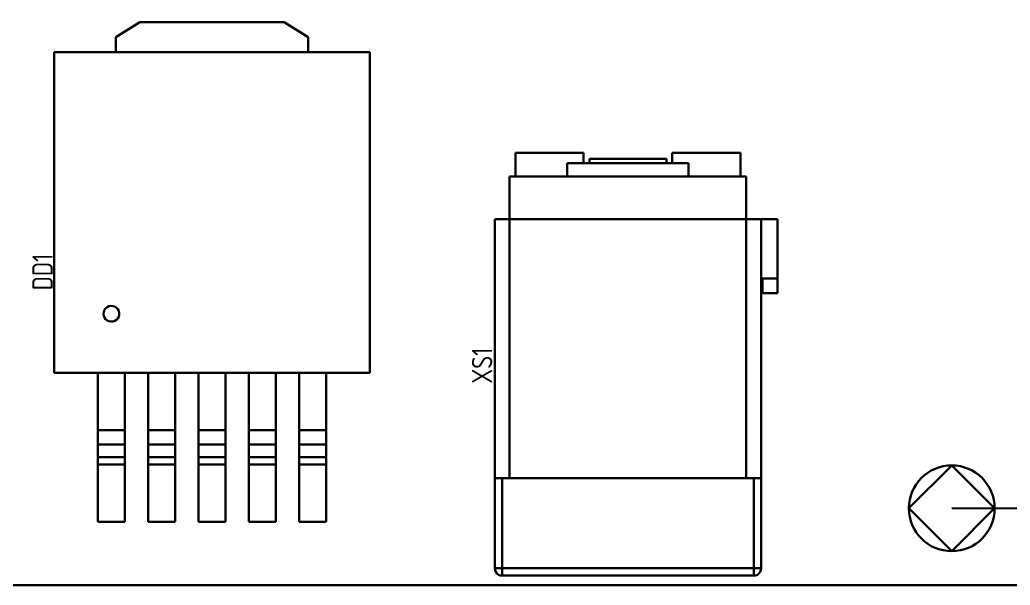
# Model space of a CAD drawing. Extents: x 346 to 4955, y 45 to 639.
# Drawn here: x 3482.4 to 3549.3, y 215.6 to 253.8 of the extents above; entities that cross this region are included whole.
import ezdxf

# ---------------------------------------------------------------- set-up
doc = ezdxf.new("R2010")
doc.units = 0
doc.header["$MEASUREMENT"] = 0
doc.layers.get('0').update_dxf_attribs({"linetype": 'CONTINUOUS'})
doc.layers.get('DEFPOINTS').update_dxf_attribs({"linetype": 'CONTINUOUS'})
doc.styles.add('GOST type A0', font='gost.TTF', dxfattribs={"oblique": 15, "height": 3.5})
doc.dimstyles.new('GOST type A', dxfattribs={"dimtxt": 3.5, "dimasz": 3, "dimexe": 2, "dimexo": 0, "dimgap": 1, "dimtad": 1, "dimtoh": 1, "dimtxsty": 'GOST type A0', "dimcen": 0, "dimazin": 2, "dimtfac": 1, "dimtmove": 0, "dimatfit": 3, "dimfxl": 1, "dimarcsym": 0})

# ---------------------------------------------------------------- blocks, each defined once
blk = doc.blocks.new('*D6')
at = {"color": 0, "lineweight": -2, "transparency": 16777216}
for p, q in [((3545.372, 570.79), (3571.552, 570.79)), ((3569.552, 567.79), (3569.552, 223.79)), ((3545.372, 220.79), (3571.552, 220.79))]:
    blk.add_line(p, q, dxfattribs=at)
at = {"color": 0, "transparency": 16777216}
for points in [[(3569.052, 567.79), (3570.052, 567.79), (3569.552, 570.79)], [(3569.052, 223.79), (3570.052, 223.79), (3569.552, 220.79)]]:
    blk.add_solid(points, dxfattribs=at)
at = {"layer": 'DEFPOINTS', "color": 0, "transparency": 16777216}
for p in [(3545.372, 570.79), (3545.372, 220.79), (3569.552, 220.79)]:
    blk.add_point(p, dxfattribs=at)
at = {"color": 0, "transparency": 16777216, "insert": (3566.8, 395.79), "char_height": 3.5, "attachment_point": 5, "rotation": 90, "style": 'GOST type A0'}
blk.add_mtext('350', dxfattribs=at)

msp = doc.modelspace()

# ---------------------------------------------------------------- linework, layer by layer
at = {"color": 7, "lineweight": 30}
for p, q in [((3490.496, 253.668), (3488.87, 252.652)), ((3488.87, 252.652), (3490.496, 253.668)), ((3490.496, 253.668), (3488.87, 252.652)), ((3488.87, 252.652), (3490.496, 253.668)), ((3500.248, 253.668), (3490.496, 253.668)), ((3490.496, 253.668), (3500.248, 253.668)), ((3500.248, 253.668), (3490.496, 253.668)), ((3490.496, 253.668), (3500.248, 253.668)), ((3501.874, 252.652), (3500.248, 253.668)), ((3500.248, 253.668), (3501.874, 252.652)), ((3501.874, 252.652), (3500.248, 253.668)), ((3500.248, 253.668), (3501.874, 252.652)), ((3488.87, 252.652), (3488.87, 251.636)), ((3488.87, 252.652), (3488.87, 251.636)), ((3488.87, 252.652), (3488.87, 251.636)), ((3488.87, 252.652), (3488.87, 251.636)), ((3501.874, 251.636), (3501.874, 252.652)), ((3501.874, 252.652), (3501.874, 251.636)), ((3501.874, 251.636), (3501.874, 252.652)), ((3501.874, 252.652), (3501.874, 251.636)), ((3488.87, 251.636), (3484.704, 251.636)), ((3484.704, 251.636), (3484.704, 229.944)), ((3484.704, 251.636), (3484.704, 229.944)), ((3484.704, 251.636), (3506.04, 251.636)), ((3488.87, 251.636), (3484.704, 251.636)), ((3484.704, 251.636), (3484.704, 229.944)), ((3484.704, 251.636), (3484.704, 229.944)), ((3484.704, 251.636), (3506.04, 251.636)), ((3506.04, 251.636), (3501.874, 251.636)), ((3506.04, 251.636), (3501.874, 251.636)), ((3506.04, 229.944), (3506.04, 251.636)), ((3506.04, 251.636), (3506.04, 229.944)), ((3506.04, 229.944), (3506.04, 251.636)), ((3506.04, 251.636), (3506.04, 229.944)), ((3520.482, 244.836), (3515.882, 244.836)), ((3515.882, 244.836), (3515.882, 243.236)), ((3515.882, 244.836), (3520.482, 244.836)), ((3515.882, 244.836), (3515.882, 243.236)), ((3520.482, 244.836), (3515.882, 244.836)), ((3515.882, 244.836), (3515.882, 243.236)), ((3515.882, 244.836), (3520.482, 244.836)), ((3515.882, 244.836), (3515.882, 243.236)), ((3520.482, 244.136), (3520.482, 244.836)), ((3520.482, 244.836), (3520.482, 244.136)), ((3520.482, 244.136), (3520.482, 244.836)), ((3520.482, 244.836), (3520.482, 244.136)), ((3526.082, 244.436), (3520.882, 244.436)), ((3520.882, 244.436), (3520.882, 244.136)), ((3520.882, 244.436), (3520.882, 244.136)), ((3520.882, 244.436), (3520.97, 244.436)), ((3526.082, 244.436), (3520.882, 244.436)), ((3520.882, 244.436), (3520.882, 244.136)), ((3520.882, 244.436), (3520.882, 244.136)), ((3520.882, 244.436), (3520.97, 244.436)), ((3520.97, 244.436), (3521.23, 244.436)), ((3520.97, 244.436), (3521.23, 244.436)), ((3521.23, 244.436), (3521.644, 244.436)), ((3521.23, 244.436), (3521.644, 244.436)), ((3521.644, 244.436), (3522.182, 244.436)), ((3521.644, 244.436), (3522.182, 244.436)), ((3522.182, 244.436), (3522.808, 244.436)), ((3522.182, 244.436), (3522.808, 244.436)), ((3522.808, 244.436), (3523.482, 244.436)), ((3522.808, 244.436), (3523.482, 244.436)), ((3523.482, 244.436), (3524.154, 244.436)), ((3523.482, 244.436), (3524.154, 244.436)), ((3524.154, 244.436), (3524.782, 244.436)), ((3524.154, 244.436), (3524.782, 244.436)), ((3524.782, 244.436), (3525.32, 244.436)), ((3524.782, 244.436), (3525.32, 244.436)), ((3525.32, 244.436), (3525.734, 244.436)), ((3525.32, 244.436), (3525.734, 244.436)), ((3525.734, 244.436), (3525.994, 244.436)), ((3525.734, 244.436), (3525.994, 244.436)), ((3525.994, 244.436), (3526.082, 244.436)), ((3525.994, 244.436), (3526.082, 244.436)), ((3526.082, 244.136), (3526.082, 244.436)), ((3526.082, 244.436), (3526.082, 244.136)), ((3526.082, 244.136), (3526.082, 244.436)), ((3526.082, 244.436), (3526.082, 244.136)), ((3531.082, 244.836), (3526.482, 244.836)), ((3526.482, 244.836), (3526.482, 244.136)), ((3526.482, 244.836), (3531.082, 244.836)), ((3526.482, 244.836), (3526.482, 244.136)), ((3531.082, 244.836), (3526.482, 244.836)), ((3526.482, 244.836), (3526.482, 244.136)), ((3526.482, 244.836), (3531.082, 244.836)), ((3526.482, 244.836), (3526.482, 244.136)), ((3531.082, 243.236), (3531.082, 244.836)), ((3531.082, 244.836), (3531.082, 243.236)), ((3531.082, 243.236), (3531.082, 244.836)), ((3531.082, 244.836), (3531.082, 243.236)), ((3519.382, 244.136), (3519.382, 243.236)), ((3519.382, 244.136), (3519.522, 244.136)), ((3519.382, 244.136), (3519.382, 243.236)), ((3519.382, 244.136), (3519.522, 244.136)), ((3519.522, 244.136), (3519.932, 244.136)), ((3519.522, 244.136), (3519.932, 244.136)), ((3519.932, 244.136), (3520.582, 244.136)), ((3519.932, 244.136), (3520.582, 244.136)), ((3520.882, 244.136), (3520.482, 244.136)), ((3520.882, 244.136), (3520.482, 244.136)), ((3520.582, 244.136), (3521.432, 244.136)), ((3520.582, 244.136), (3521.432, 244.136)), ((3521.432, 244.136), (3522.42, 244.136)), ((3521.432, 244.136), (3522.42, 244.136)), ((3522.42, 244.136), (3523.482, 244.136)), ((3522.42, 244.136), (3523.482, 244.136)), ((3523.482, 244.136), (3524.544, 244.136)), ((3523.482, 244.136), (3524.544, 244.136)), ((3524.544, 244.136), (3525.532, 244.136)), ((3524.544, 244.136), (3525.532, 244.136)), ((3525.532, 244.136), (3526.382, 244.136)), ((3525.532, 244.136), (3526.382, 244.136)), ((3526.482, 244.136), (3526.082, 244.136)), ((3526.482, 244.136), (3526.082, 244.136)), ((3526.382, 244.136), (3527.032, 244.136)), ((3526.382, 244.136), (3527.032, 244.136)), ((3527.032, 244.136), (3527.442, 244.136)), ((3527.032, 244.136), (3527.442, 244.136)), ((3527.442, 244.136), (3527.582, 244.136)), ((3527.442, 244.136), (3527.582, 244.136)), ((3527.582, 244.136), (3527.582, 243.236)), ((3527.582, 244.136), (3527.582, 243.236)), ((3515.882, 243.236), (3515.482, 243.236)), ((3515.482, 243.236), (3515.482, 240.336)), ((3515.482, 240.336), (3515.482, 243.236)), ((3515.482, 243.236), (3515.55, 243.236)), ((3515.882, 243.236), (3515.482, 243.236)), ((3515.482, 243.236), (3515.482, 240.336)), ((3515.482, 240.336), (3515.482, 243.236)), ((3515.482, 243.236), (3515.55, 243.236)), ((3515.55, 243.236), (3515.754, 243.236)), ((3515.55, 243.236), (3515.754, 243.236)), ((3515.754, 243.236), (3516.09, 243.236)), ((3515.754, 243.236), (3516.09, 243.236)), ((3516.09, 243.236), (3516.554, 243.236)), ((3516.09, 243.236), (3519.382, 243.236)), ((3516.09, 243.236), (3516.554, 243.236)), ((3516.09, 243.236), (3519.382, 243.236)), ((3516.554, 243.236), (3517.136, 243.236)), ((3516.554, 243.236), (3517.136, 243.236)), ((3517.136, 243.236), (3517.826, 243.236)), ((3517.136, 243.236), (3517.826, 243.236)), ((3517.826, 243.236), (3518.612, 243.236)), ((3517.826, 243.236), (3518.612, 243.236)), ((3518.612, 243.236), (3519.482, 243.236)), ((3518.612, 243.236), (3519.482, 243.236)), ((3519.482, 243.236), (3520.42, 243.236)), ((3519.482, 243.236), (3520.42, 243.236)), ((3520.42, 243.236), (3521.412, 243.236)), ((3520.42, 243.236), (3521.412, 243.236)), ((3521.412, 243.236), (3522.438, 243.236)), ((3521.412, 243.236), (3522.438, 243.236)), ((3522.438, 243.236), (3523.482, 243.236)), ((3522.438, 243.236), (3523.482, 243.236)), ((3523.482, 243.236), (3524.526, 243.236)), ((3523.482, 243.236), (3524.526, 243.236)), ((3524.526, 243.236), (3525.552, 243.236)), ((3524.526, 243.236), (3525.552, 243.236)), ((3525.552, 243.236), (3526.544, 243.236)), ((3525.552, 243.236), (3526.544, 243.236)), ((3526.544, 243.236), (3527.482, 243.236)), ((3526.544, 243.236), (3527.482, 243.236)), ((3527.482, 243.236), (3528.352, 243.236)), ((3527.482, 243.236), (3528.352, 243.236)), ((3527.582, 243.236), (3530.872, 243.236)), ((3527.582, 243.236), (3530.872, 243.236)), ((3528.352, 243.236), (3529.138, 243.236)), ((3528.352, 243.236), (3529.138, 243.236)), ((3529.138, 243.236), (3529.828, 243.236)), ((3529.138, 243.236), (3529.828, 243.236)), ((3529.828, 243.236), (3530.41, 243.236)), ((3529.828, 243.236), (3530.41, 243.236)), ((3530.41, 243.236), (3530.872, 243.236)), ((3530.41, 243.236), (3530.872, 243.236)), ((3530.872, 243.236), (3531.21, 243.236)), ((3530.872, 243.236), (3531.21, 243.236)), ((3531.482, 243.236), (3531.082, 243.236)), ((3531.482, 243.236), (3531.082, 243.236)), ((3531.21, 243.236), (3531.414, 243.236)), ((3531.21, 243.236), (3531.414, 243.236)), ((3531.414, 243.236), (3531.482, 243.236)), ((3531.414, 243.236), (3531.482, 243.236)), ((3531.482, 240.336), (3531.482, 243.236)), ((3531.482, 240.336), (3531.482, 243.236)), ((3531.482, 240.336), (3531.482, 243.236)), ((3531.482, 240.336), (3531.482, 243.236)), ((3514.482, 240.336), (3514.482, 222.836)), ((3515.482, 240.336), (3514.482, 240.336)), ((3514.482, 222.836), (3514.482, 240.336)), ((3514.482, 240.336), (3515.482, 240.336)), ((3514.482, 240.336), (3514.482, 222.836)), ((3515.482, 240.336), (3514.482, 240.336)), ((3514.482, 222.836), (3514.482, 240.336)), ((3514.482, 240.336), (3515.482, 240.336)), ((3515.482, 240.336), (3515.55, 240.336)), ((3515.482, 222.836), (3515.482, 240.336)), ((3515.482, 240.336), (3515.55, 240.336)), ((3515.482, 240.336), (3515.55, 240.336)), ((3515.482, 222.836), (3515.482, 240.336)), ((3515.482, 240.336), (3515.55, 240.336)), ((3515.55, 240.336), (3515.754, 240.336)), ((3515.55, 240.336), (3515.754, 240.336)), ((3515.55, 240.336), (3515.754, 240.336)), ((3515.55, 240.336), (3515.754, 240.336)), ((3515.754, 240.336), (3516.09, 240.336)), ((3515.754, 240.336), (3516.09, 240.336)), ((3515.754, 240.336), (3516.09, 240.336)), ((3515.754, 240.336), (3516.09, 240.336)), ((3516.09, 240.336), (3516.554, 240.336)), ((3516.09, 240.336), (3516.554, 240.336)), ((3516.09, 240.336), (3516.554, 240.336)), ((3516.09, 240.336), (3516.554, 240.336)), ((3516.554, 240.336), (3517.136, 240.336)), ((3516.554, 240.336), (3517.136, 240.336)), ((3516.554, 240.336), (3517.136, 240.336)), ((3516.554, 240.336), (3517.136, 240.336)), ((3517.136, 240.336), (3517.826, 240.336)), ((3517.136, 240.336), (3517.826, 240.336)), ((3517.136, 240.336), (3517.826, 240.336)), ((3517.136, 240.336), (3517.826, 240.336)), ((3517.826, 240.336), (3518.612, 240.336)), ((3517.826, 240.336), (3518.612, 240.336)), ((3517.826, 240.336), (3518.612, 240.336)), ((3517.826, 240.336), (3518.612, 240.336)), ((3518.612, 240.336), (3519.482, 240.336)), ((3518.612, 240.336), (3519.482, 240.336)), ((3518.612, 240.336), (3519.482, 240.336)), ((3518.612, 240.336), (3519.482, 240.336)), ((3519.482, 240.336), (3520.42, 240.336)), ((3519.482, 240.336), (3520.42, 240.336)), ((3519.482, 240.336), (3520.42, 240.336)), ((3519.482, 240.336), (3520.42, 240.336)), ((3520.42, 240.336), (3521.412, 240.336)), ((3520.42, 240.336), (3521.412, 240.336)), ((3520.42, 240.336), (3521.412, 240.336)), ((3520.42, 240.336), (3521.412, 240.336)), ((3521.412, 240.336), (3525.552, 240.336)), ((3521.412, 240.336), (3522.438, 240.336)), ((3521.412, 240.336), (3522.438, 240.336)), ((3521.412, 240.336), (3525.552, 240.336)), ((3521.412, 240.336), (3522.438, 240.336)), ((3521.412, 240.336), (3522.438, 240.336)), ((3522.438, 240.336), (3523.482, 240.336)), ((3522.438, 240.336), (3523.482, 240.336)), ((3522.438, 240.336), (3523.482, 240.336)), ((3522.438, 240.336), (3523.482, 240.336)), ((3523.482, 240.336), (3524.526, 240.336)), ((3523.482, 240.336), (3524.526, 240.336)), ((3523.482, 240.336), (3524.526, 240.336)), ((3523.482, 240.336), (3524.526, 240.336)), ((3524.526, 240.336), (3525.552, 240.336)), ((3524.526, 240.336), (3525.552, 240.336)), ((3524.526, 240.336), (3525.552, 240.336)), ((3524.526, 240.336), (3525.552, 240.336)), ((3525.552, 240.336), (3526.544, 240.336)), ((3525.552, 240.336), (3526.544, 240.336)), ((3525.552, 240.336), (3526.544, 240.336)), ((3525.552, 240.336), (3526.544, 240.336)), ((3526.544, 240.336), (3527.482, 240.336)), ((3526.544, 240.336), (3527.482, 240.336)), ((3526.544, 240.336), (3527.482, 240.336)), ((3526.544, 240.336), (3527.482, 240.336)), ((3527.482, 240.336), (3528.352, 240.336)), ((3527.482, 240.336), (3528.352, 240.336)), ((3527.482, 240.336), (3528.352, 240.336)), ((3527.482, 240.336), (3528.352, 240.336)), ((3528.352, 240.336), (3529.138, 240.336)), ((3528.352, 240.336), (3529.138, 240.336)), ((3528.352, 240.336), (3529.138, 240.336)), ((3528.352, 240.336), (3529.138, 240.336)), ((3529.138, 240.336), (3529.828, 240.336)), ((3529.138, 240.336), (3529.828, 240.336)), ((3529.138, 240.336), (3529.828, 240.336)), ((3529.138, 240.336), (3529.828, 240.336)), ((3529.828, 240.336), (3530.41, 240.336)), ((3529.828, 240.336), (3530.41, 240.336)), ((3529.828, 240.336), (3530.41, 240.336)), ((3529.828, 240.336), (3530.41, 240.336)), ((3530.41, 240.336), (3530.872, 240.336)), ((3530.41, 240.336), (3530.872, 240.336)), ((3530.41, 240.336), (3530.872, 240.336)), ((3530.41, 240.336), (3530.872, 240.336)), ((3530.872, 240.336), (3531.21, 240.336)), ((3530.872, 240.336), (3531.21, 240.336)), ((3530.872, 240.336), (3531.21, 240.336)), ((3530.872, 240.336), (3531.21, 240.336)), ((3531.21, 240.336), (3531.414, 240.336)), ((3531.21, 240.336), (3531.414, 240.336)), ((3531.21, 240.336), (3531.414, 240.336)), ((3531.21, 240.336), (3531.414, 240.336)), ((3531.414, 240.336), (3531.482, 240.336)), ((3531.414, 240.336), (3531.482, 240.336)), ((3531.414, 240.336), (3531.482, 240.336)), ((3531.414, 240.336), (3531.482, 240.336)), ((3532.482, 240.336), (3531.482, 240.336)), ((3531.482, 222.836), (3531.482, 240.336)), ((3531.482, 240.336), (3532.482, 240.336)), ((3532.482, 240.336), (3531.482, 240.336)), ((3531.482, 222.836), (3531.482, 240.336)), ((3531.482, 240.336), (3532.482, 240.336)), ((3533.582, 240.336), (3532.482, 240.336)), ((3532.482, 222.836), (3532.482, 240.336)), ((3532.482, 240.336), (3532.766, 240.336)), ((3533.582, 240.336), (3532.482, 240.336)), ((3532.482, 222.836), (3532.482, 240.336)), ((3532.482, 240.336), (3532.766, 240.336)), ((3532.766, 240.336), (3533.032, 240.336)), ((3532.766, 240.336), (3533.032, 240.336)), ((3533.032, 240.336), (3533.26, 240.336)), ((3533.032, 240.336), (3533.26, 240.336)), ((3533.26, 240.336), (3533.434, 240.336)), ((3533.26, 240.336), (3533.434, 240.336)), ((3533.434, 240.336), (3533.544, 240.336)), ((3533.434, 240.336), (3533.544, 240.336)), ((3533.544, 240.336), (3533.582, 240.336)), ((3533.544, 240.336), (3533.582, 240.336)), ((3533.582, 236.336), (3533.582, 240.336)), ((3533.582, 240.336), (3533.582, 236.336)), ((3533.582, 236.336), (3533.582, 240.336)), ((3533.582, 240.336), (3533.582, 236.336)), ((3532.482, 222.836), (3532.482, 236.336)), ((3532.482, 236.336), (3532.582, 236.336)), ((3532.482, 236.336), (3532.766, 236.336)), ((3532.482, 222.836), (3532.482, 236.336)), ((3532.482, 236.336), (3532.582, 236.336)), ((3532.482, 236.336), (3532.766, 236.336)), ((3532.582, 236.336), (3532.582, 235.336)), ((3532.582, 236.336), (3532.582, 235.336)), ((3532.582, 236.336), (3532.582, 235.336)), ((3532.582, 236.336), (3532.582, 235.336)), ((3532.766, 236.336), (3533.032, 236.336)), ((3532.766, 236.336), (3533.544, 236.336)), ((3532.766, 236.336), (3533.032, 236.336)), ((3532.766, 236.336), (3533.544, 236.336)), ((3533.032, 236.336), (3533.26, 236.336)), ((3533.032, 236.336), (3533.26, 236.336)), ((3533.26, 236.336), (3533.434, 236.336)), ((3533.26, 236.336), (3533.434, 236.336)), ((3533.434, 236.336), (3533.544, 236.336)), ((3533.434, 236.336), (3533.544, 236.336)), ((3533.544, 236.336), (3533.582, 236.336)), ((3533.544, 236.336), (3533.582, 236.336)), ((3533.582, 235.336), (3533.582, 236.336)), ((3533.582, 236.336), (3533.582, 235.336)), ((3533.582, 235.336), (3533.582, 236.336)), ((3533.582, 236.336), (3533.582, 235.336)), ((3532.582, 235.336), (3533.582, 235.336)), ((3532.582, 235.336), (3533.582, 235.336)), ((3532.582, 235.336), (3533.582, 235.336)), ((3532.582, 235.336), (3533.582, 235.336)), ((3488.176, 234.314), (3488.278, 234.398)), ((3488.176, 234.314), (3488.278, 234.398)), ((3488.278, 234.398), (3488.4, 234.456)), ((3488.278, 234.398), (3488.4, 234.456)), ((3488.4, 234.456), (3488.53, 234.48)), ((3488.4, 234.456), (3488.53, 234.48)), ((3488.53, 234.48), (3488.664, 234.472)), ((3488.53, 234.48), (3488.664, 234.472)), ((3488.664, 234.472), (3488.792, 234.43)), ((3488.664, 234.472), (3488.792, 234.43)), ((3488.792, 234.43), (3488.904, 234.36)), ((3488.792, 234.43), (3488.904, 234.36)), ((3488.904, 234.36), (3488.996, 234.262)), ((3488.904, 234.36), (3488.996, 234.262)), ((3488.032, 233.948), (3488.048, 234.08)), ((3488.032, 233.948), (3488.048, 234.08)), ((3488.032, 233.948), (3488.048, 233.816)), ((3488.032, 233.948), (3488.048, 233.816)), ((3488.048, 234.08), (3488.096, 234.206)), ((3488.048, 234.08), (3488.096, 234.206)), ((3488.048, 233.816), (3488.096, 233.692)), ((3488.048, 233.816), (3488.096, 233.692)), ((3488.096, 234.206), (3488.176, 234.314)), ((3488.096, 234.206), (3488.176, 234.314)), ((3488.096, 233.692), (3488.176, 233.584)), ((3488.096, 233.692), (3488.176, 233.584)), ((3488.996, 234.262), (3489.06, 234.144)), ((3488.996, 234.262), (3489.06, 234.144)), ((3488.996, 233.634), (3489.06, 233.752)), ((3488.996, 233.634), (3489.06, 233.752)), ((3489.06, 234.144), (3489.094, 234.016)), ((3489.06, 234.144), (3489.094, 234.016)), ((3489.06, 233.752), (3489.094, 233.882)), ((3489.06, 233.752), (3489.094, 233.882)), ((3489.094, 234.016), (3489.094, 233.882)), ((3489.094, 234.016), (3489.094, 233.882)), ((3488.176, 233.584), (3488.278, 233.498)), ((3488.176, 233.584), (3488.278, 233.498)), ((3488.278, 233.498), (3488.4, 233.44)), ((3488.278, 233.498), (3488.4, 233.44)), ((3488.4, 233.44), (3488.53, 233.416)), ((3488.4, 233.44), (3488.53, 233.416)), ((3488.53, 233.416), (3488.664, 233.424)), ((3488.53, 233.416), (3488.664, 233.424)), ((3488.664, 233.424), (3488.792, 233.466)), ((3488.664, 233.424), (3488.792, 233.466)), ((3488.792, 233.466), (3488.904, 233.538)), ((3488.792, 233.466), (3488.904, 233.538)), ((3488.904, 233.538), (3488.996, 233.634)), ((3488.904, 233.538), (3488.996, 233.634)), ((3484.704, 229.944), (3487.65, 229.944)), ((3484.704, 229.944), (3506.04, 229.944)), ((3484.704, 229.944), (3487.65, 229.944)), ((3484.704, 229.944), (3506.04, 229.944)), ((3487.65, 229.944), (3487.65, 219.886)), ((3487.65, 229.944), (3487.65, 226.082)), ((3487.65, 229.944), (3487.65, 219.886)), ((3487.65, 229.944), (3487.65, 226.082)), ((3489.48, 229.944), (3491.054, 229.944)), ((3489.48, 219.886), (3489.48, 229.944)), ((3489.48, 229.944), (3489.48, 226.082)), ((3489.48, 229.944), (3491.054, 229.944)), ((3489.48, 219.886), (3489.48, 229.944)), ((3489.48, 229.944), (3489.48, 226.082)), ((3491.054, 229.944), (3491.054, 219.886)), ((3491.054, 229.944), (3491.054, 226.082)), ((3491.054, 229.944), (3491.054, 219.886)), ((3491.054, 229.944), (3491.054, 226.082)), ((3492.882, 219.886), (3492.882, 229.944)), ((3492.882, 229.944), (3494.458, 229.944)), ((3492.882, 229.944), (3492.882, 226.082)), ((3492.882, 219.886), (3492.882, 229.944)), ((3492.882, 229.944), (3494.458, 229.944)), ((3492.882, 229.944), (3492.882, 226.082)), ((3494.458, 229.944), (3494.458, 219.886)), ((3494.458, 229.944), (3494.458, 226.082)), ((3494.458, 229.944), (3494.458, 219.886)), ((3494.458, 229.944), (3494.458, 226.082)), ((3496.286, 219.886), (3496.286, 229.944)), ((3496.286, 229.944), (3497.862, 229.944)), ((3496.286, 229.944), (3496.286, 226.082)), ((3496.286, 219.886), (3496.286, 229.944)), ((3496.286, 229.944), (3497.862, 229.944)), ((3496.286, 229.944), (3496.286, 226.082)), ((3497.862, 229.944), (3497.862, 219.886)), ((3497.862, 229.944), (3497.862, 226.082)), ((3497.862, 229.944), (3497.862, 219.886)), ((3497.862, 229.944), (3497.862, 226.082)), ((3499.69, 219.886), (3499.69, 229.944)), ((3499.69, 229.944), (3501.264, 229.944)), ((3499.69, 229.944), (3499.69, 226.082)), ((3499.69, 219.886), (3499.69, 229.944)), ((3499.69, 229.944), (3501.264, 229.944)), ((3499.69, 229.944), (3499.69, 226.082)), ((3501.264, 229.944), (3501.264, 219.886)), ((3501.264, 229.944), (3501.264, 226.082)), ((3501.264, 229.944), (3501.264, 219.886)), ((3501.264, 229.944), (3501.264, 226.082)), ((3503.094, 219.886), (3503.094, 229.944)), ((3503.094, 229.944), (3506.04, 229.944)), ((3503.094, 229.944), (3503.094, 226.082)), ((3503.094, 219.886), (3503.094, 229.944)), ((3503.094, 229.944), (3506.04, 229.944)), ((3503.094, 229.944), (3503.094, 226.082)), ((3487.65, 226.082), (3487.65, 225.818)), ((3487.65, 226.082), (3489.48, 226.082)), ((3487.65, 226.082), (3487.65, 225.818)), ((3487.65, 226.082), (3489.48, 226.082)), ((3487.65, 225.818), (3487.65, 225.574)), ((3487.65, 225.818), (3487.65, 225.574)), ((3489.48, 226.082), (3489.48, 225.818)), ((3489.48, 226.082), (3489.48, 225.818)), ((3489.48, 225.818), (3489.48, 225.574)), ((3489.48, 225.818), (3489.48, 225.574)), ((3491.054, 226.082), (3491.054, 225.818)), ((3491.054, 226.082), (3492.882, 226.082)), ((3491.054, 226.082), (3491.054, 225.818)), ((3491.054, 226.082), (3492.882, 226.082)), ((3491.054, 225.818), (3491.054, 225.574)), ((3491.054, 225.818), (3491.054, 225.574)), ((3492.882, 226.082), (3492.882, 225.818)), ((3492.882, 226.082), (3492.882, 225.818)), ((3492.882, 225.818), (3492.882, 225.574)), ((3492.882, 225.818), (3492.882, 225.574)), ((3494.458, 226.082), (3494.458, 225.818)), ((3494.458, 226.082), (3496.286, 226.082)), ((3494.458, 226.082), (3494.458, 225.818)), ((3494.458, 226.082), (3496.286, 226.082)), ((3494.458, 225.818), (3494.458, 225.574)), ((3494.458, 225.818), (3494.458, 225.574)), ((3496.286, 226.082), (3496.286, 225.818)), ((3496.286, 226.082), (3496.286, 225.818)), ((3496.286, 225.818), (3496.286, 225.574)), ((3496.286, 225.818), (3496.286, 225.574)), ((3497.862, 226.082), (3497.862, 225.818)), ((3497.862, 226.082), (3499.69, 226.082)), ((3497.862, 226.082), (3497.862, 225.818)), ((3497.862, 226.082), (3499.69, 226.082)), ((3497.862, 225.818), (3497.862, 225.574)), ((3497.862, 225.818), (3497.862, 225.574)), ((3499.69, 226.082), (3499.69, 225.818)), ((3499.69, 226.082), (3499.69, 225.818)), ((3499.69, 225.818), (3499.69, 225.574)), ((3499.69, 225.818), (3499.69, 225.574)), ((3501.264, 226.082), (3501.264, 225.818)), ((3501.264, 226.082), (3503.094, 226.082)), ((3501.264, 226.082), (3501.264, 225.818)), ((3501.264, 226.082), (3503.094, 226.082)), ((3501.264, 225.818), (3501.264, 225.574)), ((3501.264, 225.818), (3501.264, 225.574)), ((3503.094, 226.082), (3503.094, 225.818)), ((3503.094, 226.082), (3503.094, 225.818)), ((3503.094, 225.818), (3503.094, 225.574)), ((3503.094, 225.818), (3503.094, 225.574)), ((3487.65, 225.574), (3487.65, 225.364)), ((3487.65, 225.574), (3487.65, 225.364)), ((3487.65, 225.364), (3487.65, 225.202)), ((3487.65, 225.364), (3487.65, 225.202)), ((3487.65, 225.202), (3487.65, 225.1)), ((3487.65, 225.202), (3487.65, 225.1)), ((3487.65, 225.1), (3487.65, 224.24)), ((3487.65, 225.1), (3489.48, 225.1)), ((3487.65, 225.1), (3487.65, 224.24)), ((3487.65, 225.1), (3489.48, 225.1)), ((3489.48, 225.574), (3489.48, 225.364)), ((3489.48, 225.574), (3489.48, 225.364)), ((3489.48, 225.364), (3489.48, 225.202)), ((3489.48, 225.364), (3489.48, 225.202)), ((3489.48, 225.202), (3489.48, 225.1)), ((3489.48, 225.202), (3489.48, 225.1)), ((3489.48, 225.1), (3489.48, 224.24)), ((3489.48, 225.1), (3489.48, 224.24)), ((3491.054, 225.574), (3491.054, 225.364)), ((3491.054, 225.574), (3491.054, 225.364)), ((3491.054, 225.364), (3491.054, 225.202)), ((3491.054, 225.364), (3491.054, 225.202)), ((3491.054, 225.202), (3491.054, 225.1)), ((3491.054, 225.202), (3491.054, 225.1)), ((3491.054, 225.1), (3491.054, 224.24)), ((3491.054, 225.1), (3492.882, 225.1)), ((3491.054, 225.1), (3491.054, 224.24)), ((3491.054, 225.1), (3492.882, 225.1)), ((3492.882, 225.574), (3492.882, 225.364)), ((3492.882, 225.574), (3492.882, 225.364)), ((3492.882, 225.364), (3492.882, 225.202)), ((3492.882, 225.364), (3492.882, 225.202)), ((3492.882, 225.202), (3492.882, 225.1)), ((3492.882, 225.202), (3492.882, 225.1)), ((3492.882, 225.1), (3492.882, 224.24)), ((3492.882, 225.1), (3492.882, 224.24)), ((3494.458, 225.574), (3494.458, 225.364)), ((3494.458, 225.574), (3494.458, 225.364)), ((3494.458, 225.364), (3494.458, 225.202)), ((3494.458, 225.364), (3494.458, 225.202)), ((3494.458, 225.202), (3494.458, 225.1)), ((3494.458, 225.202), (3494.458, 225.1)), ((3494.458, 225.1), (3494.458, 224.24)), ((3494.458, 225.1), (3496.286, 225.1)), ((3494.458, 225.1), (3494.458, 224.24)), ((3494.458, 225.1), (3496.286, 225.1)), ((3496.286, 225.574), (3496.286, 225.364)), ((3496.286, 225.574), (3496.286, 225.364)), ((3496.286, 225.364), (3496.286, 225.202)), ((3496.286, 225.364), (3496.286, 225.202)), ((3496.286, 225.202), (3496.286, 225.1)), ((3496.286, 225.202), (3496.286, 225.1)), ((3496.286, 225.1), (3496.286, 224.24)), ((3496.286, 225.1), (3496.286, 224.24)), ((3497.862, 225.574), (3497.862, 225.364)), ((3497.862, 225.574), (3497.862, 225.364)), ((3497.862, 225.364), (3497.862, 225.202)), ((3497.862, 225.364), (3497.862, 225.202)), ((3497.862, 225.202), (3497.862, 225.1)), ((3497.862, 225.202), (3497.862, 225.1)), ((3497.862, 225.1), (3497.862, 224.24)), ((3497.862, 225.1), (3499.69, 225.1)), ((3497.862, 225.1), (3497.862, 224.24)), ((3497.862, 225.1), (3499.69, 225.1)), ((3499.69, 225.574), (3499.69, 225.364)), ((3499.69, 225.574), (3499.69, 225.364)), ((3499.69, 225.364), (3499.69, 225.202)), ((3499.69, 225.364), (3499.69, 225.202)), ((3499.69, 225.202), (3499.69, 225.1)), ((3499.69, 225.202), (3499.69, 225.1)), ((3499.69, 225.1), (3499.69, 224.24)), ((3499.69, 225.1), (3499.69, 224.24)), ((3501.264, 225.574), (3501.264, 225.364)), ((3501.264, 225.574), (3501.264, 225.364)), ((3501.264, 225.364), (3501.264, 225.202)), ((3501.264, 225.364), (3501.264, 225.202)), ((3501.264, 225.202), (3501.264, 225.1)), ((3501.264, 225.202), (3501.264, 225.1)), ((3501.264, 225.1), (3501.264, 224.24)), ((3501.264, 225.1), (3503.094, 225.1)), ((3501.264, 225.1), (3501.264, 224.24)), ((3501.264, 225.1), (3503.094, 225.1)), ((3503.094, 225.574), (3503.094, 225.364)), ((3503.094, 225.574), (3503.094, 225.364)), ((3503.094, 225.364), (3503.094, 225.202)), ((3503.094, 225.364), (3503.094, 225.202)), ((3503.094, 225.202), (3503.094, 225.1)), ((3503.094, 225.202), (3503.094, 225.1)), ((3503.094, 225.1), (3503.094, 224.24)), ((3503.094, 225.1), (3503.094, 224.24)), ((3487.65, 224.24), (3487.65, 224.188)), ((3487.65, 224.24), (3489.48, 224.24)), ((3487.65, 224.24), (3487.65, 224.188)), ((3487.65, 224.24), (3489.48, 224.24)), ((3487.65, 224.188), (3487.65, 224.108)), ((3487.65, 224.188), (3487.65, 224.108)), ((3487.65, 224.108), (3487.65, 224.002)), ((3487.65, 224.108), (3487.65, 224.002)), ((3487.65, 224.002), (3487.65, 223.88)), ((3487.65, 224.002), (3487.65, 223.88)), ((3487.65, 223.88), (3487.65, 223.748)), ((3487.65, 223.88), (3487.65, 223.748)), ((3487.65, 223.748), (3487.65, 219.886)), ((3487.65, 223.748), (3489.48, 223.748)), ((3487.65, 223.748), (3487.65, 219.886)), ((3487.65, 223.748), (3489.48, 223.748)), ((3489.48, 224.24), (3489.48, 224.188)), ((3489.48, 224.24), (3489.48, 224.188)), ((3489.48, 224.188), (3489.48, 224.108)), ((3489.48, 224.188), (3489.48, 224.108)), ((3489.48, 224.108), (3489.48, 224.002)), ((3489.48, 224.108), (3489.48, 224.002)), ((3489.48, 224.002), (3489.48, 223.88)), ((3489.48, 224.002), (3489.48, 223.88)), ((3489.48, 223.88), (3489.48, 223.748)), ((3489.48, 223.88), (3489.48, 223.748)), ((3489.48, 223.748), (3489.48, 219.886)), ((3489.48, 223.748), (3489.48, 219.886)), ((3491.054, 224.24), (3491.054, 224.188)), ((3491.054, 224.24), (3492.882, 224.24)), ((3491.054, 224.24), (3491.054, 224.188)), ((3491.054, 224.24), (3492.882, 224.24)), ((3491.054, 224.188), (3491.054, 224.108)), ((3491.054, 224.188), (3491.054, 224.108)), ((3491.054, 224.108), (3491.054, 224.002)), ((3491.054, 224.108), (3491.054, 224.002)), ((3491.054, 224.002), (3491.054, 223.88)), ((3491.054, 224.002), (3491.054, 223.88)), ((3491.054, 223.88), (3491.054, 223.748)), ((3491.054, 223.88), (3491.054, 223.748)), ((3491.054, 223.748), (3491.054, 219.886)), ((3491.054, 223.748), (3492.882, 223.748)), ((3491.054, 223.748), (3491.054, 219.886)), ((3491.054, 223.748), (3492.882, 223.748)), ((3492.882, 224.24), (3492.882, 224.188)), ((3492.882, 224.24), (3492.882, 224.188)), ((3492.882, 224.188), (3492.882, 224.108)), ((3492.882, 224.188), (3492.882, 224.108)), ((3492.882, 224.108), (3492.882, 224.002)), ((3492.882, 224.108), (3492.882, 224.002)), ((3492.882, 224.002), (3492.882, 223.88)), ((3492.882, 224.002), (3492.882, 223.88)), ((3492.882, 223.88), (3492.882, 223.748)), ((3492.882, 223.88), (3492.882, 223.748)), ((3492.882, 223.748), (3492.882, 219.886)), ((3492.882, 223.748), (3492.882, 219.886)), ((3494.458, 224.24), (3494.458, 224.188)), ((3494.458, 224.24), (3496.286, 224.24)), ((3494.458, 224.24), (3494.458, 224.188)), ((3494.458, 224.24), (3496.286, 224.24)), ((3494.458, 224.188), (3494.458, 224.108)), ((3494.458, 224.188), (3494.458, 224.108)), ((3494.458, 224.108), (3494.458, 224.002)), ((3494.458, 224.108), (3494.458, 224.002)), ((3494.458, 224.002), (3494.458, 223.88)), ((3494.458, 224.002), (3494.458, 223.88)), ((3494.458, 223.88), (3494.458, 223.748)), ((3494.458, 223.88), (3494.458, 223.748)), ((3494.458, 223.748), (3494.458, 219.886)), ((3494.458, 223.748), (3496.286, 223.748)), ((3494.458, 223.748), (3494.458, 219.886)), ((3494.458, 223.748), (3496.286, 223.748)), ((3496.286, 224.24), (3496.286, 224.188)), ((3496.286, 224.24), (3496.286, 224.188)), ((3496.286, 224.188), (3496.286, 224.108)), ((3496.286, 224.188), (3496.286, 224.108)), ((3496.286, 224.108), (3496.286, 224.002)), ((3496.286, 224.108), (3496.286, 224.002)), ((3496.286, 224.002), (3496.286, 223.88)), ((3496.286, 224.002), (3496.286, 223.88)), ((3496.286, 223.88), (3496.286, 223.748)), ((3496.286, 223.88), (3496.286, 223.748)), ((3496.286, 223.748), (3496.286, 219.886)), ((3496.286, 223.748), (3496.286, 219.886)), ((3497.862, 224.24), (3497.862, 224.188)), ((3497.862, 224.24), (3499.69, 224.24)), ((3497.862, 224.24), (3497.862, 224.188)), ((3497.862, 224.24), (3499.69, 224.24)), ((3497.862, 224.188), (3497.862, 224.108)), ((3497.862, 224.188), (3497.862, 224.108)), ((3497.862, 224.108), (3497.862, 224.002)), ((3497.862, 224.108), (3497.862, 224.002)), ((3497.862, 224.002), (3497.862, 223.88)), ((3497.862, 224.002), (3497.862, 223.88)), ((3497.862, 223.88), (3497.862, 223.748)), ((3497.862, 223.88), (3497.862, 223.748)), ((3497.862, 223.748), (3497.862, 219.886)), ((3497.862, 223.748), (3499.69, 223.748)), ((3497.862, 223.748), (3497.862, 219.886)), ((3497.862, 223.748), (3499.69, 223.748)), ((3499.69, 224.24), (3499.69, 224.188)), ((3499.69, 224.24), (3499.69, 224.188)), ((3499.69, 224.188), (3499.69, 224.108)), ((3499.69, 224.188), (3499.69, 224.108)), ((3499.69, 224.108), (3499.69, 224.002)), ((3499.69, 224.108), (3499.69, 224.002)), ((3499.69, 224.002), (3499.69, 223.88)), ((3499.69, 224.002), (3499.69, 223.88)), ((3499.69, 223.88), (3499.69, 223.748)), ((3499.69, 223.88), (3499.69, 223.748)), ((3499.69, 223.748), (3499.69, 219.886)), ((3499.69, 223.748), (3499.69, 219.886)), ((3501.264, 224.24), (3501.264, 224.188)), ((3501.264, 224.24), (3503.094, 224.24)), ((3501.264, 224.24), (3501.264, 224.188)), ((3501.264, 224.24), (3503.094, 224.24)), ((3501.264, 224.188), (3501.264, 224.108)), ((3501.264, 224.188), (3501.264, 224.108)), ((3501.264, 224.108), (3501.264, 224.002)), ((3501.264, 224.108), (3501.264, 224.002)), ((3501.264, 224.002), (3501.264, 223.88)), ((3501.264, 224.002), (3501.264, 223.88)), ((3501.264, 223.88), (3501.264, 223.748)), ((3501.264, 223.88), (3501.264, 223.748)), ((3501.264, 223.748), (3501.264, 219.886)), ((3501.264, 223.748), (3503.094, 223.748)), ((3501.264, 223.748), (3501.264, 219.886)), ((3501.264, 223.748), (3503.094, 223.748)), ((3503.094, 224.24), (3503.094, 224.188)), ((3503.094, 224.24), (3503.094, 224.188)), ((3503.094, 224.188), (3503.094, 224.108)), ((3503.094, 224.188), (3503.094, 224.108)), ((3503.094, 224.108), (3503.094, 224.002)), ((3503.094, 224.108), (3503.094, 224.002)), ((3503.094, 224.002), (3503.094, 223.88)), ((3503.094, 224.002), (3503.094, 223.88)), ((3503.094, 223.88), (3503.094, 223.748)), ((3503.094, 223.88), (3503.094, 223.748)), ((3503.094, 223.748), (3503.094, 219.886)), ((3503.094, 223.748), (3503.094, 219.886)), ((3545.372, 223.69), (3542.472, 220.79)), ((3548.272, 220.79), (3545.372, 223.69)), ((3514.482, 222.836), (3514.482, 216.736)), ((3514.482, 222.836), (3514.498, 222.836)), ((3514.482, 216.736), (3514.482, 222.836)), ((3514.482, 222.836), (3514.482, 216.736)), ((3514.482, 222.836), (3514.498, 222.836)), ((3514.482, 216.736), (3514.482, 222.836)), ((3514.498, 222.836), (3514.548, 222.836)), ((3514.498, 222.836), (3514.982, 222.836)), ((3514.498, 222.836), (3514.548, 222.836)), ((3514.498, 222.836), (3514.982, 222.836)), ((3514.548, 222.836), (3514.628, 222.836)), ((3514.548, 222.836), (3514.628, 222.836)), ((3514.628, 222.836), (3514.732, 222.836)), ((3514.628, 222.836), (3514.732, 222.836)), ((3514.732, 222.836), (3514.852, 222.836)), ((3514.732, 222.836), (3514.852, 222.836)), ((3514.852, 222.836), (3514.982, 222.836)), ((3514.852, 222.836), (3514.982, 222.836)), ((3514.982, 222.836), (3531.982, 222.836)), ((3514.982, 216.736), (3514.982, 222.836)), ((3514.982, 222.836), (3531.982, 222.836)), ((3514.982, 216.736), (3514.982, 222.836)), ((3531.982, 222.836), (3532.112, 222.836)), ((3531.982, 222.836), (3532.464, 222.836)), ((3531.982, 216.736), (3531.982, 222.836)), ((3531.982, 222.836), (3532.112, 222.836)), ((3531.982, 222.836), (3532.464, 222.836)), ((3531.982, 216.736), (3531.982, 222.836)), ((3532.112, 222.836), (3532.232, 222.836)), ((3532.112, 222.836), (3532.232, 222.836)), ((3532.232, 222.836), (3532.336, 222.836)), ((3532.232, 222.836), (3532.336, 222.836)), ((3532.336, 222.836), (3532.414, 222.836)), ((3532.336, 222.836), (3532.414, 222.836)), ((3532.414, 222.836), (3532.464, 222.836)), ((3532.414, 222.836), (3532.464, 222.836)), ((3532.464, 222.836), (3532.482, 222.836)), ((3532.464, 222.836), (3532.482, 222.836)), ((3532.482, 216.736), (3532.482, 222.836)), ((3532.482, 216.736), (3532.482, 222.836)), ((3532.482, 216.736), (3532.482, 222.836)), ((3532.482, 216.736), (3532.482, 222.836)), ((3542.472, 220.79), (3545.372, 217.89)), ((3545.372, 217.89), (3548.272, 220.79)), ((3487.65, 219.886), (3489.48, 219.886)), ((3487.65, 219.886), (3489.48, 219.886)), ((3487.65, 219.886), (3489.48, 219.886)), ((3487.65, 219.886), (3489.48, 219.886)), ((3491.054, 219.886), (3492.882, 219.886)), ((3491.054, 219.886), (3492.882, 219.886)), ((3491.054, 219.886), (3492.882, 219.886)), ((3491.054, 219.886), (3492.882, 219.886)), ((3494.458, 219.886), (3496.286, 219.886)), ((3494.458, 219.886), (3496.286, 219.886)), ((3494.458, 219.886), (3496.286, 219.886)), ((3494.458, 219.886), (3496.286, 219.886)), ((3497.862, 219.886), (3499.69, 219.886)), ((3497.862, 219.886), (3499.69, 219.886)), ((3497.862, 219.886), (3499.69, 219.886)), ((3497.862, 219.886), (3499.69, 219.886)), ((3501.264, 219.886), (3503.094, 219.886)), ((3501.264, 219.886), (3503.094, 219.886)), ((3501.264, 219.886), (3503.094, 219.886)), ((3501.264, 219.886), (3503.094, 219.886)), ((3514.482, 216.736), (3514.498, 216.606)), ((3514.482, 216.736), (3514.498, 216.606)), ((3514.482, 216.736), (3514.498, 216.736)), ((3514.482, 216.736), (3514.498, 216.606)), ((3514.482, 216.736), (3514.498, 216.606)), ((3514.482, 216.736), (3514.498, 216.736)), ((3514.498, 216.736), (3514.548, 216.736)), ((3514.498, 216.736), (3514.548, 216.736)), ((3514.498, 216.606), (3514.548, 216.486)), ((3514.498, 216.606), (3514.548, 216.486)), ((3514.498, 216.606), (3514.548, 216.486)), ((3514.498, 216.606), (3514.548, 216.486)), ((3514.548, 216.736), (3514.628, 216.736)), ((3514.548, 216.736), (3514.628, 216.736)), ((3514.548, 216.486), (3514.628, 216.382)), ((3514.548, 216.486), (3514.628, 216.382)), ((3514.548, 216.486), (3514.628, 216.382)), ((3514.548, 216.486), (3514.628, 216.382)), ((3514.628, 216.736), (3514.732, 216.736)), ((3514.628, 216.736), (3514.732, 216.736)), ((3514.628, 216.382), (3514.732, 216.302)), ((3514.628, 216.382), (3514.732, 216.302)), ((3514.628, 216.382), (3514.732, 216.302)), ((3514.628, 216.382), (3514.732, 216.302)), ((3514.732, 216.736), (3514.852, 216.736)), ((3514.732, 216.736), (3514.852, 216.736)), ((3514.732, 216.302), (3514.852, 216.252)), ((3514.732, 216.302), (3514.852, 216.252)), ((3514.732, 216.302), (3514.852, 216.252)), ((3514.732, 216.302), (3514.852, 216.252)), ((3514.852, 216.736), (3514.982, 216.736)), ((3514.852, 216.736), (3514.982, 216.736)), ((3514.852, 216.252), (3514.982, 216.236)), ((3514.852, 216.252), (3514.982, 216.236)), ((3514.852, 216.252), (3514.982, 216.236)), ((3514.852, 216.252), (3514.982, 216.236)), ((3514.982, 216.736), (3514.982, 216.606)), ((3514.982, 216.736), (3531.982, 216.736)), ((3514.982, 216.736), (3514.982, 216.606)), ((3514.982, 216.736), (3531.982, 216.736)), ((3514.982, 216.606), (3514.982, 216.486)), ((3514.982, 216.606), (3514.982, 216.486)), ((3514.982, 216.486), (3514.982, 216.382)), ((3514.982, 216.486), (3514.982, 216.382)), ((3514.982, 216.382), (3514.982, 216.302)), ((3514.982, 216.382), (3514.982, 216.302)), ((3514.982, 216.302), (3514.982, 216.252)), ((3514.982, 216.302), (3514.982, 216.252)), ((3514.982, 216.236), (3514.982, 216.252)), ((3514.982, 216.236), (3514.982, 216.252)), ((3531.982, 216.736), (3532.112, 216.736)), ((3531.982, 216.606), (3531.982, 216.736)), ((3531.982, 216.736), (3532.112, 216.736)), ((3531.982, 216.606), (3531.982, 216.736)), ((3531.982, 216.606), (3531.982, 216.486)), ((3531.982, 216.606), (3531.982, 216.486)), ((3531.982, 216.486), (3531.982, 216.382)), ((3531.982, 216.486), (3531.982, 216.382)), ((3531.982, 216.382), (3531.982, 216.302)), ((3531.982, 216.382), (3531.982, 216.302)), ((3531.982, 216.302), (3531.982, 216.252)), ((3531.982, 216.302), (3531.982, 216.252)), ((3531.982, 216.236), (3532.112, 216.252)), ((3531.982, 216.236), (3532.112, 216.252)), ((3531.982, 216.252), (3531.982, 216.236)), ((3531.982, 216.236), (3532.112, 216.252)), ((3531.982, 216.236), (3532.112, 216.252)), ((3531.982, 216.252), (3531.982, 216.236)), ((3532.112, 216.736), (3532.232, 216.736)), ((3532.112, 216.736), (3532.232, 216.736)), ((3532.112, 216.252), (3532.232, 216.302)), ((3532.112, 216.252), (3532.232, 216.302)), ((3532.112, 216.252), (3532.232, 216.302)), ((3532.112, 216.252), (3532.232, 216.302)), ((3532.232, 216.736), (3532.336, 216.736)), ((3532.232, 216.736), (3532.336, 216.736)), ((3532.232, 216.302), (3532.336, 216.382)), ((3532.232, 216.302), (3532.336, 216.382)), ((3532.232, 216.302), (3532.336, 216.382)), ((3532.232, 216.302), (3532.336, 216.382)), ((3532.336, 216.736), (3532.414, 216.736)), ((3532.336, 216.736), (3532.414, 216.736)), ((3532.336, 216.382), (3532.414, 216.486)), ((3532.336, 216.382), (3532.414, 216.486)), ((3532.336, 216.382), (3532.414, 216.486)), ((3532.336, 216.382), (3532.414, 216.486)), ((3532.414, 216.736), (3532.464, 216.736)), ((3532.414, 216.736), (3532.464, 216.736)), ((3532.414, 216.486), (3532.464, 216.606)), ((3532.414, 216.486), (3532.464, 216.606)), ((3532.414, 216.486), (3532.464, 216.606)), ((3532.414, 216.486), (3532.464, 216.606)), ((3532.464, 216.606), (3532.482, 216.736)), ((3532.464, 216.606), (3532.482, 216.736)), ((3532.464, 216.736), (3532.482, 216.736)), ((3532.464, 216.606), (3532.482, 216.736)), ((3532.464, 216.606), (3532.482, 216.736)), ((3532.464, 216.736), (3532.482, 216.736)), ((3308.172, 215.59), (3550.372, 215.59)), ((3514.982, 216.236), (3531.982, 216.236)), ((3514.982, 216.236), (3531.982, 216.236)), ((3514.982, 216.236), (3531.982, 216.236)), ((3514.982, 216.236), (3531.982, 216.236))]:
    msp.add_line(p, q, dxfattribs=at)
for start, end in [(90, 180), (0, 90), (180, 270), (270, 0)]:
    msp.add_arc((3545.372, 220.79), 2.9, start, end, dxfattribs=at)

# ---------------------------------------------------------------- texts
at = {"color": 7, "lineweight": 30, "style": 'GOST type A0'}
for s, p in [('DD1', (3484.6, 235.537)), ('XS1', (3514.312, 229.223))]:
    msp.add_text(s, height=1.3796, rotation=90, dxfattribs=at).set_placement(p)

# ---------------------------------------------------------------- dimensions: what is measured, and where the dimension line sits
dim = msp.add_linear_dim(base=(3569.552, 220.79), p1=(3545.372, 570.79), p2=(3545.372, 220.79), angle=90, dimstyle='GOST type A')
dim.commit()
dim.dimension.update_dxf_attribs({"geometry": '*D6', "text_midpoint": (3566.8, 395.79)})

doc.saveas('drawing.dxf')
